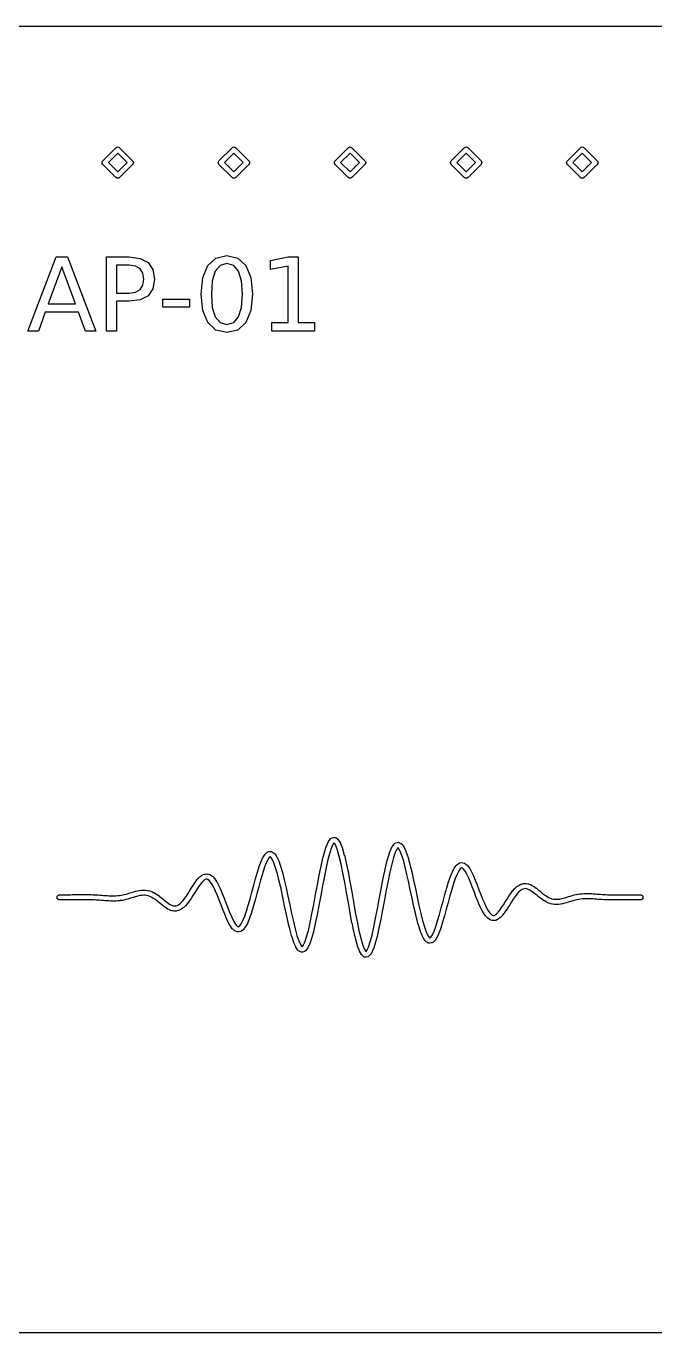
# Model space of a CAD drawing. Header units: millimetres. Extents: x -40 to 40, y -22.5 to 22.5.
# Drawn here: x -11.16 to 10.5, y -22.5 to 22.5 of the extents above; entities that cross this region are included whole.
import ezdxf

# ---------------------------------------------------------------- set-up
doc = ezdxf.new("R2010")
doc.units = ezdxf.units.MM
for name, color, linetype in [('CUT_OUTER', 1, 'Continuous'), ('ENGRAVE_FILL', 5, 'Continuous'), ('ENGRAVE_LINES', 4, 'Continuous')]:
    doc.layers.add(name, color=color, linetype=linetype)

msp = doc.modelspace()

# ---------------------------------------------------------------- linework, layer by layer
at = {"layer": 'CUT_OUTER'}
for points in [[(-35, 22.5), (35, 22.5)], [(35, -22.5), (-35, -22.5)]]:
    msp.add_lwpolyline(points, dxfattribs=at)
at = {"layer": 'ENGRAVE_FILL'}
for points in [[(-10.729, 12), (-11.093, 12), (-10.119, 14.552), (-9.728, 14.552), (-8.755, 12), (-9.114, 12), (-9.347, 12.655), (-10.497, 12.655)], [(-6.79, 13.458), (-6.955, 13.218), (-7.227, 13.074), (-7.604, 13.025), (-8.038, 13.025), (-8.038, 12), (-8.383, 12), (-8.383, 14.552), (-7.604, 14.552), (-7.227, 14.503), (-6.955, 14.358), (-6.79, 14.118), (-6.735, 13.789)], [(-3.415, 12.705), (-3.585, 12.289), (-3.862, 12.035), (-4.24, 11.95), (-4.619, 12.035), (-4.896, 12.289), (-5.065, 12.705), (-5.122, 13.273), (-5.065, 13.842), (-4.896, 14.258), (-4.619, 14.513), (-4.24, 14.598), (-3.862, 14.513), (-3.585, 14.258), (-3.415, 13.842), (-3.358, 13.273)], [(-2.742, 14.429), (-2.131, 14.552), (-1.786, 14.552), (-1.786, 12.29), (-1.222, 12.29), (-1.222, 12), (-2.692, 12), (-2.692, 12.29), (-2.128, 12.29), (-2.128, 14.237), (-2.742, 14.114)], [(-9.924, 14.212), (-10.393, 12.942), (-9.454, 12.942)], [(-7.099, 13.789), (-7.132, 13.992), (-7.231, 14.143), (-7.39, 14.237), (-7.604, 14.268), (-8.038, 14.268), (-8.038, 13.309), (-7.604, 13.309), (-7.39, 13.34), (-7.231, 13.434), (-7.132, 13.585)], [(-4.742, 12.814), (-4.641, 12.486), (-4.474, 12.289), (-4.24, 12.224), (-4.006, 12.289), (-3.838, 12.486), (-3.737, 12.814), (-3.703, 13.273), (-3.737, 13.734), (-3.838, 14.062), (-4.006, 14.259), (-4.24, 14.324), (-4.474, 14.259), (-4.641, 14.062), (-4.742, 13.734), (-4.775, 13.273)], [(-6.445, 13.099), (-5.524, 13.099), (-5.524, 12.819), (-6.445, 12.819)]]:
    msp.add_lwpolyline(points, close=True, dxfattribs=at)
at = {"layer": 'ENGRAVE_LINES'}
for points in [[(-8, 17.26), (-8.034, 17.267), (-8.064, 17.286), (-8.514, 17.736), (-8.533, 17.766), (-8.54, 17.8), (-8.533, 17.834), (-8.514, 17.864), (-8.064, 18.314), (-8.034, 18.333), (-8, 18.34), (-7.966, 18.333), (-7.936, 18.314), (-7.486, 17.864), (-7.467, 17.834), (-7.46, 17.8), (-7.467, 17.766), (-7.486, 17.736), (-7.936, 17.286), (-7.966, 17.267)], [(-8, 18.123), (-8.323, 17.8), (-8, 17.477), (-7.677, 17.8)], [(-4, 17.26), (-4.034, 17.267), (-4.064, 17.286), (-4.514, 17.736), (-4.533, 17.766), (-4.54, 17.8), (-4.533, 17.834), (-4.514, 17.864), (-4.064, 18.314), (-4.034, 18.333), (-4, 18.34), (-3.966, 18.333), (-3.936, 18.314), (-3.486, 17.864), (-3.467, 17.834), (-3.46, 17.8), (-3.467, 17.766), (-3.486, 17.736), (-3.936, 17.286), (-3.966, 17.267)], [(-4, 18.123), (-4.323, 17.8), (-4, 17.477), (-3.677, 17.8)], [(0, 17.26), (-0.034, 17.267), (-0.064, 17.286), (-0.514, 17.736), (-0.533, 17.766), (-0.54, 17.8), (-0.533, 17.834), (-0.514, 17.864), (-0.064, 18.314), (-0.034, 18.333), (0, 18.34), (0.034, 18.333), (0.064, 18.314), (0.514, 17.864), (0.533, 17.834), (0.54, 17.8), (0.533, 17.766), (0.514, 17.736), (0.064, 17.286), (0.034, 17.267)], [(0, 18.123), (-0.323, 17.8), (0, 17.477), (0.323, 17.8)], [(3.936, 17.286), (3.486, 17.736), (3.467, 17.766), (3.46, 17.8), (3.467, 17.834), (3.486, 17.864), (3.936, 18.314), (3.966, 18.333), (4, 18.34), (4.034, 18.333), (4.064, 18.314), (4.514, 17.864), (4.533, 17.834), (4.54, 17.8), (4.533, 17.766), (4.514, 17.736), (4.064, 17.286), (4.034, 17.267), (4, 17.26), (3.966, 17.267)], [(4, 17.477), (4.323, 17.8), (4, 18.123), (3.677, 17.8)], [(7.936, 17.286), (7.486, 17.736), (7.467, 17.766), (7.46, 17.8), (7.467, 17.834), (7.486, 17.864), (7.936, 18.314), (7.966, 18.333), (8, 18.34), (8.034, 18.333), (8.064, 18.314), (8.514, 17.864), (8.533, 17.834), (8.54, 17.8), (8.533, 17.766), (8.514, 17.736), (8.064, 17.286), (8.034, 17.267), (8, 17.26), (7.966, 17.267)], [(8, 17.477), (8.323, 17.8), (8, 18.123), (7.677, 17.8)], [(-9.185, -7.407), (-9.122, -7.407), (-9.122, -7.407), (-9.059, -7.407), (-9.059, -7.407), (-8.996, -7.408), (-8.995, -7.408), (-8.933, -7.409), (-8.932, -7.409), (-8.869, -7.411), (-8.868, -7.411), (-8.805, -7.413), (-8.804, -7.413), (-8.742, -7.416), (-8.741, -7.416), (-8.678, -7.42), (-8.677, -7.42), (-8.615, -7.424), (-8.614, -7.424), (-8.551, -7.428), (-8.551, -7.428), (-8.488, -7.433), (-8.426, -7.438), (-8.364, -7.443), (-8.302, -7.446), (-8.241, -7.449), (-8.181, -7.451), (-8.121, -7.451), (-8.061, -7.449), (-8.002, -7.444), (-7.943, -7.438), (-7.883, -7.429), (-7.824, -7.418), (-7.764, -7.404), (-7.704, -7.389), (-7.643, -7.371), (-7.582, -7.352), (-7.519, -7.332), (-7.519, -7.332), (-7.456, -7.313), (-7.454, -7.312), (-7.392, -7.294), (-7.389, -7.294), (-7.326, -7.278), (-7.322, -7.277), (-7.259, -7.264), (-7.254, -7.263), (-7.191, -7.254), (-7.184, -7.254), (-7.121, -7.25), (-7.113, -7.25), (-7.05, -7.252), (-7.041, -7.253), (-6.979, -7.261), (-6.969, -7.263), (-6.907, -7.278), (-6.898, -7.281), (-6.835, -7.303), (-6.828, -7.306), (-6.765, -7.335), (-6.758, -7.338), (-6.696, -7.373), (-6.691, -7.376), (-6.628, -7.417), (-6.624, -7.42), (-6.561, -7.466), (-6.559, -7.468), (-6.496, -7.517), (-6.495, -7.518), (-6.432, -7.569), (-6.37, -7.619), (-6.309, -7.667), (-6.251, -7.71), (-6.194, -7.745), (-6.14, -7.772), (-6.091, -7.789), (-6.045, -7.797), (-6.001, -7.795), (-5.956, -7.784), (-5.908, -7.76), (-5.857, -7.723), (-5.801, -7.672), (-5.744, -7.606), (-5.684, -7.528), (-5.624, -7.44), (-5.562, -7.344), (-5.5, -7.244), (-5.437, -7.143), (-5.436, -7.142), (-5.373, -7.045), (-5.372, -7.042), (-5.309, -6.952), (-5.305, -6.948), (-5.243, -6.869), (-5.237, -6.862), (-5.174, -6.798), (-5.163, -6.789), (-5.101, -6.742), (-5.082, -6.732), (-5.019, -6.705), (-4.99, -6.699), (-4.927, -6.695), (-4.894, -6.699), (-4.832, -6.719), (-4.807, -6.731), (-4.744, -6.776), (-4.73, -6.789), (-4.667, -6.858), (-4.659, -6.868), (-4.596, -6.96), (-4.592, -6.967), (-4.529, -7.081), (-4.527, -7.086), (-4.464, -7.218), (-4.463, -7.222), (-4.4, -7.369), (-4.399, -7.371), (-4.336, -7.529), (-4.336, -7.53), (-4.273, -7.695), (-4.273, -7.695), (-4.211, -7.859), (-4.149, -8.017), (-4.087, -8.164), (-4.027, -8.292), (-3.968, -8.396), (-3.914, -8.469), (-3.872, -8.505), (-3.85, -8.513), (-3.833, -8.509), (-3.796, -8.48), (-3.745, -8.409), (-3.687, -8.297), (-3.627, -8.15), (-3.565, -7.973), (-3.503, -7.772), (-3.441, -7.552), (-3.378, -7.322), (-3.316, -7.088), (-3.316, -7.087), (-3.253, -6.858), (-3.253, -6.857), (-3.19, -6.64), (-3.189, -6.638), (-3.126, -6.442), (-3.125, -6.438), (-3.062, -6.269), (-3.06, -6.262), (-2.997, -6.127), (-2.991, -6.115), (-2.928, -6.019), (-2.91, -5.999), (-2.848, -5.947), (-2.825, -5.933), (-2.799, -5.926), (-2.736, -5.92), (-2.705, -5.923), (-2.677, -5.935), (-2.615, -5.977), (-2.591, -6), (-2.528, -6.09), (-2.52, -6.104), (-2.457, -6.24), (-2.454, -6.248), (-2.392, -6.427), (-2.39, -6.432), (-2.327, -6.648), (-2.327, -6.651), (-2.264, -6.9), (-2.263, -6.902), (-2.201, -7.175), (-2.2, -7.176), (-2.138, -7.465), (-2.138, -7.465), (-2.075, -7.761), (-2.012, -8.053), (-1.95, -8.332), (-1.888, -8.589), (-1.826, -8.814), (-1.765, -8.997), (-1.708, -9.129), (-1.661, -9.199), (-1.65, -9.205), (-1.613, -9.159), (-1.557, -9.042), (-1.497, -8.865), (-1.435, -8.638), (-1.373, -8.37), (-1.311, -8.069), (-1.248, -7.745), (-1.186, -7.408), (-1.123, -7.07), (-1.123, -7.07), (-1.06, -6.742), (-1.06, -6.741), (-0.997, -6.433), (-0.997, -6.432), (-0.934, -6.155), (-0.933, -6.152), (-0.871, -5.915), (-0.869, -5.91), (-0.806, -5.721), (-0.803, -5.711), (-0.74, -5.576), (-0.728, -5.557), (-0.665, -5.481), (-0.642, -5.462), (-0.615, -5.451), (-0.552, -5.437), (-0.513, -5.437), (-0.478, -5.454), (-0.415, -5.503), (-0.392, -5.529), (-0.329, -5.639), (-0.323, -5.652), (-0.261, -5.82), (-0.258, -5.827), (-0.196, -6.048), (-0.195, -6.052), (-0.132, -6.319), (-0.131, -6.321), (-0.069, -6.625), (-0.068, -6.626), (-0.006, -6.958), (-0.005, -6.959), (0.057, -7.307), (0.057, -7.307), (0.12, -7.661), (0.183, -8.009), (0.245, -8.339), (0.307, -8.641), (0.369, -8.905), (0.43, -9.12), (0.489, -9.278), (0.54, -9.366), (0.55, -9.375), (0.582, -9.337), (0.637, -9.218), (0.697, -9.036), (0.759, -8.804), (0.821, -8.53), (0.883, -8.224), (0.946, -7.897), (1.009, -7.559), (1.071, -7.222), (1.072, -7.221), (1.134, -6.897), (1.134, -6.895), (1.197, -6.593), (1.198, -6.591), (1.26, -6.32), (1.261, -6.316), (1.324, -6.085), (1.325, -6.08), (1.388, -5.895), (1.392, -5.886), (1.455, -5.754), (1.466, -5.735), (1.529, -5.659), (1.572, -5.63), (1.635, -5.611), (1.672, -5.607), (1.708, -5.62), (1.771, -5.657), (1.799, -5.684), (1.861, -5.777), (1.869, -5.791), (1.932, -5.935), (1.935, -5.943), (1.998, -6.132), (1.999, -6.136), (2.062, -6.365), (2.062, -6.367), (2.125, -6.626), (2.125, -6.628), (2.188, -6.908), (2.188, -6.909), (2.251, -7.202), (2.251, -7.202), (2.314, -7.497), (2.376, -7.786), (2.439, -8.057), (2.501, -8.303), (2.562, -8.516), (2.623, -8.688), (2.68, -8.813), (2.729, -8.883), (2.751, -8.897), (2.754, -8.897), (2.785, -8.871), (2.836, -8.792), (2.895, -8.666), (2.956, -8.502), (3.017, -8.309), (3.08, -8.094), (3.142, -7.865), (3.205, -7.632), (3.205, -7.631), (3.267, -7.4), (3.268, -7.399), (3.33, -7.178), (3.331, -7.176), (3.394, -6.972), (3.395, -6.969), (3.457, -6.788), (3.459, -6.784), (3.522, -6.631), (3.525, -6.623), (3.588, -6.502), (3.595, -6.491), (3.658, -6.405), (3.674, -6.387), (3.737, -6.337), (3.774, -6.319), (3.837, -6.306), (3.885, -6.308), (3.948, -6.33), (3.978, -6.348), (4.041, -6.403), (4.054, -6.417), (4.116, -6.502), (4.122, -6.511), (4.185, -6.623), (4.188, -6.628), (4.251, -6.761), (4.252, -6.765), (4.315, -6.914), (4.316, -6.916), (4.378, -7.076), (4.379, -7.077), (4.441, -7.241), (4.504, -7.405), (4.566, -7.562), (4.628, -7.706), (4.688, -7.835), (4.748, -7.942), (4.804, -8.026), (4.856, -8.083), (4.9, -8.114), (4.933, -8.125), (4.964, -8.123), (5.002, -8.107), (5.05, -8.071), (5.105, -8.015), (5.163, -7.942), (5.223, -7.856), (5.285, -7.761), (5.347, -7.661), (5.409, -7.561), (5.41, -7.559), (5.473, -7.462), (5.474, -7.46), (5.537, -7.368), (5.54, -7.365), (5.602, -7.282), (5.606, -7.277), (5.669, -7.206), (5.675, -7.2), (5.738, -7.141), (5.747, -7.134), (5.81, -7.089), (5.823, -7.081), (5.885, -7.051), (5.902, -7.044), (5.965, -7.028), (5.984, -7.025), (6.047, -7.023), (6.065, -7.024), (6.127, -7.034), (6.142, -7.038), (6.205, -7.06), (6.216, -7.064), (6.279, -7.096), (6.286, -7.1), (6.349, -7.14), (6.354, -7.143), (6.416, -7.188), (6.419, -7.19), (6.482, -7.24), (6.483, -7.241), (6.546, -7.292), (6.608, -7.342), (6.669, -7.39), (6.728, -7.433), (6.787, -7.471), (6.843, -7.503), (6.899, -7.529), (6.953, -7.548), (7.007, -7.561), (7.061, -7.568), (7.115, -7.57), (7.17, -7.567), (7.226, -7.559), (7.284, -7.547), (7.343, -7.532), (7.404, -7.515), (7.465, -7.496), (7.528, -7.476), (7.528, -7.476), (7.591, -7.457), (7.593, -7.456), (7.655, -7.438), (7.657, -7.438), (7.72, -7.421), (7.723, -7.42), (7.786, -7.406), (7.789, -7.406), (7.852, -7.394), (7.855, -7.393), (7.918, -7.384), (7.921, -7.383), (7.984, -7.376), (7.987, -7.376), (8.05, -7.372), (8.053, -7.372), (8.116, -7.369), (8.119, -7.369), (8.182, -7.369), (8.184, -7.369), (8.247, -7.371), (8.249, -7.371), (8.311, -7.374), (8.313, -7.374), (8.375, -7.378), (8.376, -7.378), (8.439, -7.382), (8.439, -7.382), (8.502, -7.387), (8.565, -7.392), (8.627, -7.397), (8.689, -7.401), (8.751, -7.404), (8.813, -7.407), (8.874, -7.41), (8.936, -7.411), (8.998, -7.412), (9.06, -7.413), (9.122, -7.413), (9.185, -7.413), (9.247, -7.413), (9.31, -7.412), (9.372, -7.412), (9.435, -7.411), (9.498, -7.411), (9.498, -7.411), (9.561, -7.411), (9.561, -7.411), (9.623, -7.41), (9.624, -7.41), (9.686, -7.41), (9.686, -7.41), (9.749, -7.41), (9.812, -7.41), (9.875, -7.41), (9.937, -7.41), (10, -7.41), (10.034, -7.417), (10.064, -7.436), (10.083, -7.466), (10.09, -7.5), (10.083, -7.534), (10.064, -7.564), (10.034, -7.583), (10, -7.59), (9.937, -7.59), (9.875, -7.59), (9.812, -7.59), (9.749, -7.59), (9.687, -7.59), (9.624, -7.59), (9.562, -7.591), (9.499, -7.591), (9.436, -7.591), (9.374, -7.592), (9.311, -7.592), (9.248, -7.593), (9.248, -7.593), (9.185, -7.593), (9.185, -7.593), (9.122, -7.593), (9.122, -7.593), (9.059, -7.593), (9.059, -7.593), (8.996, -7.592), (8.995, -7.592), (8.933, -7.591), (8.932, -7.591), (8.869, -7.589), (8.868, -7.589), (8.805, -7.587), (8.804, -7.587), (8.742, -7.584), (8.741, -7.584), (8.678, -7.58), (8.677, -7.58), (8.615, -7.576), (8.614, -7.576), (8.551, -7.572), (8.551, -7.572), (8.488, -7.567), (8.426, -7.562), (8.364, -7.557), (8.302, -7.554), (8.241, -7.551), (8.181, -7.549), (8.121, -7.549), (8.061, -7.551), (8.002, -7.556), (7.943, -7.562), (7.883, -7.571), (7.824, -7.582), (7.764, -7.596), (7.704, -7.611), (7.643, -7.629), (7.582, -7.648), (7.519, -7.668), (7.519, -7.668), (7.456, -7.687), (7.454, -7.688), (7.392, -7.706), (7.389, -7.706), (7.326, -7.722), (7.322, -7.723), (7.259, -7.736), (7.254, -7.737), (7.191, -7.746), (7.184, -7.746), (7.121, -7.75), (7.113, -7.75), (7.05, -7.748), (7.041, -7.747), (6.979, -7.739), (6.969, -7.737), (6.907, -7.722), (6.898, -7.719), (6.835, -7.697), (6.828, -7.694), (6.765, -7.665), (6.758, -7.662), (6.696, -7.627), (6.691, -7.624), (6.628, -7.583), (6.624, -7.58), (6.561, -7.534), (6.559, -7.532), (6.496, -7.483), (6.495, -7.482), (6.432, -7.431), (6.37, -7.381), (6.309, -7.333), (6.251, -7.29), (6.194, -7.255), (6.14, -7.228), (6.091, -7.211), (6.045, -7.203), (6.001, -7.205), (5.956, -7.216), (5.908, -7.24), (5.857, -7.277), (5.801, -7.328), (5.744, -7.394), (5.684, -7.472), (5.624, -7.56), (5.562, -7.656), (5.5, -7.756), (5.437, -7.857), (5.436, -7.858), (5.373, -7.955), (5.372, -7.958), (5.309, -8.048), (5.305, -8.052), (5.243, -8.131), (5.237, -8.138), (5.174, -8.202), (5.163, -8.211), (5.101, -8.258), (5.082, -8.268), (5.019, -8.295), (4.99, -8.301), (4.927, -8.305), (4.894, -8.301), (4.832, -8.281), (4.807, -8.269), (4.744, -8.224), (4.73, -8.211), (4.667, -8.142), (4.659, -8.132), (4.596, -8.04), (4.592, -8.033), (4.529, -7.919), (4.527, -7.914), (4.464, -7.782), (4.463, -7.778), (4.4, -7.631), (4.399, -7.629), (4.336, -7.471), (4.336, -7.47), (4.273, -7.305), (4.273, -7.305), (4.211, -7.141), (4.149, -6.983), (4.087, -6.836), (4.027, -6.708), (3.968, -6.604), (3.914, -6.531), (3.872, -6.495), (3.85, -6.487), (3.833, -6.491), (3.796, -6.52), (3.745, -6.591), (3.687, -6.703), (3.627, -6.85), (3.565, -7.027), (3.503, -7.228), (3.441, -7.448), (3.378, -7.678), (3.316, -7.912), (3.316, -7.913), (3.253, -8.142), (3.253, -8.143), (3.19, -8.36), (3.189, -8.362), (3.126, -8.558), (3.125, -8.562), (3.062, -8.731), (3.06, -8.738), (2.997, -8.873), (2.991, -8.885), (2.928, -8.981), (2.91, -9.001), (2.848, -9.053), (2.825, -9.067), (2.799, -9.074), (2.736, -9.08), (2.705, -9.077), (2.677, -9.065), (2.615, -9.023), (2.591, -9), (2.528, -8.91), (2.52, -8.896), (2.457, -8.76), (2.454, -8.752), (2.392, -8.573), (2.39, -8.568), (2.327, -8.352), (2.327, -8.349), (2.264, -8.1), (2.263, -8.098), (2.201, -7.825), (2.2, -7.824), (2.138, -7.535), (2.138, -7.535), (2.075, -7.239), (2.012, -6.947), (1.95, -6.668), (1.888, -6.411), (1.826, -6.186), (1.765, -6.003), (1.708, -5.871), (1.661, -5.801), (1.65, -5.795), (1.613, -5.841), (1.557, -5.958), (1.497, -6.135), (1.435, -6.362), (1.373, -6.63), (1.311, -6.931), (1.248, -7.255), (1.186, -7.592), (1.123, -7.93), (1.123, -7.93), (1.06, -8.258), (1.06, -8.259), (0.997, -8.567), (0.997, -8.568), (0.934, -8.845), (0.933, -8.848), (0.871, -9.085), (0.869, -9.09), (0.806, -9.279), (0.803, -9.289), (0.74, -9.424), (0.728, -9.443), (0.665, -9.519), (0.642, -9.538), (0.615, -9.549), (0.552, -9.563), (0.513, -9.563), (0.478, -9.546), (0.415, -9.497), (0.392, -9.471), (0.329, -9.361), (0.323, -9.348), (0.261, -9.18), (0.258, -9.173), (0.196, -8.952), (0.195, -8.948), (0.132, -8.681), (0.131, -8.679), (0.069, -8.375), (0.068, -8.374), (0.006, -8.042), (0.005, -8.041), (-0.057, -7.693), (-0.057, -7.693), (-0.12, -7.339), (-0.183, -6.991), (-0.245, -6.661), (-0.307, -6.359), (-0.369, -6.095), (-0.43, -5.88), (-0.489, -5.722), (-0.54, -5.634), (-0.55, -5.625), (-0.582, -5.663), (-0.637, -5.782), (-0.697, -5.964), (-0.759, -6.196), (-0.821, -6.47), (-0.883, -6.776), (-0.946, -7.103), (-1.009, -7.441), (-1.071, -7.778), (-1.072, -7.779), (-1.134, -8.103), (-1.134, -8.105), (-1.197, -8.407), (-1.198, -8.409), (-1.26, -8.68), (-1.261, -8.684), (-1.324, -8.915), (-1.325, -8.92), (-1.388, -9.105), (-1.392, -9.114), (-1.455, -9.246), (-1.466, -9.265), (-1.529, -9.341), (-1.572, -9.37), (-1.635, -9.389), (-1.672, -9.393), (-1.708, -9.38), (-1.771, -9.343), (-1.799, -9.316), (-1.861, -9.223), (-1.869, -9.209), (-1.932, -9.065), (-1.935, -9.057), (-1.998, -8.868), (-1.999, -8.864), (-2.062, -8.635), (-2.062, -8.633), (-2.125, -8.374), (-2.125, -8.372), (-2.188, -8.092), (-2.188, -8.091), (-2.251, -7.798), (-2.251, -7.798), (-2.314, -7.503), (-2.376, -7.214), (-2.439, -6.943), (-2.501, -6.697), (-2.562, -6.484), (-2.623, -6.312), (-2.68, -6.187), (-2.729, -6.117), (-2.751, -6.103), (-2.754, -6.103), (-2.785, -6.129), (-2.836, -6.208), (-2.895, -6.334), (-2.956, -6.498), (-3.017, -6.691), (-3.08, -6.906), (-3.142, -7.135), (-3.205, -7.368), (-3.205, -7.369), (-3.267, -7.6), (-3.268, -7.601), (-3.33, -7.822), (-3.331, -7.824), (-3.394, -8.028), (-3.395, -8.031), (-3.457, -8.212), (-3.459, -8.216), (-3.522, -8.369), (-3.525, -8.377), (-3.588, -8.498), (-3.595, -8.509), (-3.658, -8.595), (-3.674, -8.613), (-3.737, -8.663), (-3.774, -8.681), (-3.837, -8.694), (-3.885, -8.692), (-3.948, -8.67), (-3.978, -8.652), (-4.041, -8.597), (-4.054, -8.583), (-4.116, -8.498), (-4.122, -8.489), (-4.185, -8.377), (-4.188, -8.372), (-4.251, -8.239), (-4.252, -8.235), (-4.315, -8.086), (-4.316, -8.084), (-4.378, -7.924), (-4.379, -7.923), (-4.441, -7.759), (-4.504, -7.595), (-4.566, -7.438), (-4.628, -7.294), (-4.688, -7.165), (-4.748, -7.058), (-4.804, -6.974), (-4.856, -6.917), (-4.9, -6.886), (-4.933, -6.875), (-4.964, -6.877), (-5.002, -6.893), (-5.05, -6.929), (-5.105, -6.985), (-5.163, -7.058), (-5.223, -7.144), (-5.285, -7.239), (-5.347, -7.339), (-5.409, -7.439), (-5.41, -7.441), (-5.473, -7.538), (-5.474, -7.54), (-5.537, -7.632), (-5.54, -7.635), (-5.602, -7.718), (-5.606, -7.723), (-5.669, -7.794), (-5.675, -7.8), (-5.738, -7.859), (-5.747, -7.866), (-5.81, -7.911), (-5.823, -7.919), (-5.885, -7.949), (-5.902, -7.956), (-5.965, -7.972), (-5.984, -7.975), (-6.047, -7.977), (-6.065, -7.976), (-6.127, -7.966), (-6.142, -7.962), (-6.205, -7.94), (-6.216, -7.936), (-6.279, -7.904), (-6.286, -7.9), (-6.349, -7.86), (-6.354, -7.857), (-6.416, -7.812), (-6.419, -7.81), (-6.482, -7.76), (-6.483, -7.759), (-6.546, -7.708), (-6.608, -7.658), (-6.669, -7.61), (-6.728, -7.567), (-6.787, -7.529), (-6.843, -7.497), (-6.899, -7.471), (-6.953, -7.452), (-7.007, -7.439), (-7.061, -7.432), (-7.115, -7.43), (-7.17, -7.433), (-7.226, -7.441), (-7.284, -7.453), (-7.343, -7.468), (-7.404, -7.485), (-7.465, -7.504), (-7.528, -7.524), (-7.528, -7.524), (-7.591, -7.543), (-7.593, -7.544), (-7.655, -7.562), (-7.657, -7.562), (-7.72, -7.579), (-7.723, -7.58), (-7.786, -7.594), (-7.789, -7.594), (-7.852, -7.606), (-7.855, -7.607), (-7.918, -7.616), (-7.921, -7.617), (-7.984, -7.624), (-7.987, -7.624), (-8.05, -7.628), (-8.053, -7.628), (-8.116, -7.631), (-8.119, -7.631), (-8.182, -7.631), (-8.184, -7.631), (-8.247, -7.629), (-8.249, -7.629), (-8.311, -7.626), (-8.313, -7.626), (-8.375, -7.622), (-8.376, -7.622), (-8.439, -7.618), (-8.439, -7.618), (-8.502, -7.613), (-8.565, -7.608), (-8.627, -7.603), (-8.689, -7.599), (-8.751, -7.596), (-8.813, -7.593), (-8.874, -7.59), (-8.936, -7.589), (-8.998, -7.588), (-9.06, -7.587), (-9.122, -7.587), (-9.185, -7.587), (-9.247, -7.587), (-9.31, -7.588), (-9.372, -7.588), (-9.435, -7.589), (-9.498, -7.589), (-9.498, -7.589), (-9.561, -7.589), (-9.561, -7.589), (-9.623, -7.59), (-9.624, -7.59), (-9.686, -7.59), (-9.686, -7.59), (-9.749, -7.59), (-9.812, -7.59), (-9.875, -7.59), (-9.937, -7.59), (-10, -7.59), (-10.034, -7.583), (-10.064, -7.564), (-10.083, -7.534), (-10.09, -7.5), (-10.083, -7.466), (-10.064, -7.436), (-10.034, -7.417), (-10, -7.41), (-9.937, -7.41), (-9.875, -7.41), (-9.812, -7.41), (-9.749, -7.41), (-9.687, -7.41), (-9.624, -7.41), (-9.562, -7.409), (-9.499, -7.409), (-9.436, -7.409), (-9.374, -7.408), (-9.311, -7.408), (-9.248, -7.407), (-9.248, -7.407), (-9.185, -7.407)]]:
    msp.add_lwpolyline(points, close=True, dxfattribs=at)

doc.saveas('drawing.dxf')
